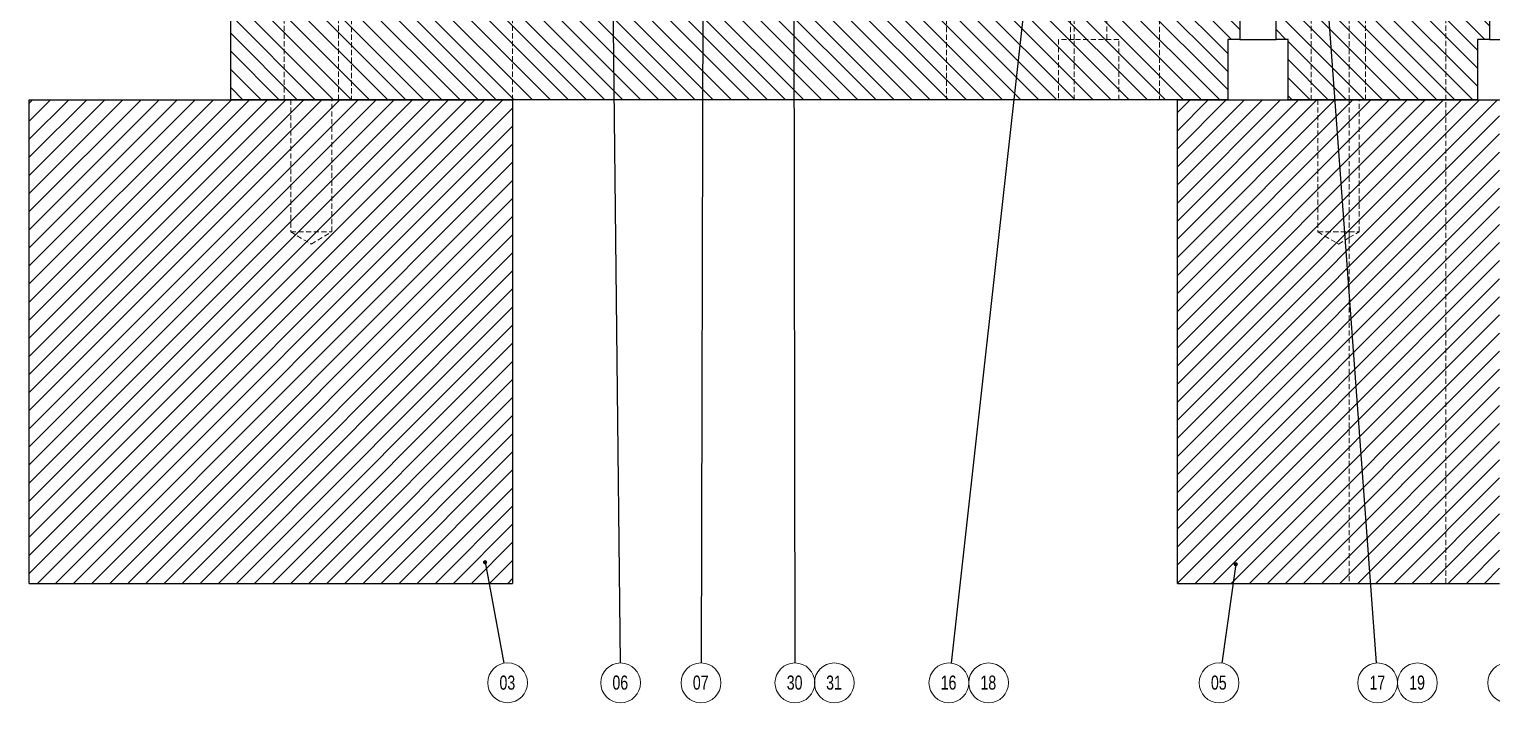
# Model space of a CAD drawing. Header units: millimetres. Extents: x 5 to 1512, y -497 to 895.
# Drawn here: x 779.1 to 1142.1, y 437.2 to 604.3 of the extents above; entities that cross this region are included whole.
import ezdxf

# ---------------------------------------------------------------- set-up
doc = ezdxf.new("R2010")
doc.units = ezdxf.units.MM
doc.linetypes.add('HIDDEN', pattern=[1.905, 1.27, -0.635])
doc.styles.add('SLDTEXTSTYLE13', font='TXT', dxfattribs={"width": 0.75})
doc.dimstyles.new('SLDDIMSTYLE0', dxfattribs={"dimtxt": 3.5, "dimasz": 3.302, "dimexe": 0, "dimexo": 0.0625, "dimgap": 0.875, "dimtad": 1, "dimrnd": 1e-09, "dimzin": 12, "dimdsep": 46, "dimtxsty": 'SLDTEXTSTYLE13', "dimsah": 1, "dimcen": 0.09, "dimadec": 0, "dimazin": 3, "dimtfac": 1, "dimtofl": 0, "dimtmove": 0, "dimatfit": 3, "dimfxl": 1, "dimfrac": 2, "dimtolj": 1, "dimtzin": 12, "dimarcsym": 0})
doc.dimstyles.new('SLDDIMSTYLE2', dxfattribs={"dimtxt": 0.18, "dimasz": 1.016, "dimexe": 0, "dimexo": 0.0625, "dimgap": 0, "dimtad": 0, "dimtih": 1, "dimtoh": 1, "dimdec": 0, "dimrnd": 1e-09, "dimzin": 0, "dimdsep": 46, "dimtxsty": 'Standard', "dimblk1": 'DOT', "dimblk2": 'DOT', "dimsah": 1, "dimcen": 0.09, "dimadec": 0, "dimazin": 0, "dimtfac": 1.016, "dimtdec": 0, "dimtofl": 0, "dimtmove": 0, "dimatfit": 3, "dimldrblk": 'DOT', "dimfxl": 1, "dimfrac": 2, "dimtolj": 1, "dimtzin": 0, "dimarcsym": 0})

# ---------------------------------------------------------------- blocks, each defined once
blk = doc.blocks.new('_D_7')
at = {"color": 7, "linetype": 'Continuous', "lineweight": 18}
for p, q in [((1380.05, 646.78), (1449.33, 646.78)), ((1448.33, 646.78), (1448.33, 586.78)), ((900.05, 586.78), (1449.33, 586.78))]:
    blk.add_line(p, q, dxfattribs=at)
for points in [[(1448.33, 646.78), (1447.82, 643.48), (1448.84, 643.48)], [(1448.33, 586.78), (1448.84, 590.08), (1447.82, 590.08)]]:
    blk.add_solid(points, dxfattribs=at)
at = {"color": 7, "linetype": 'Continuous', "lineweight": 18, "insert": (1443.82, 614.68), "char_height": 3.5, "attachment_point": 1, "rotation": 90, "style": 'SLDTEXTSTYLE13'}
blk.add_mtext('60', dxfattribs=at)
blk = doc.blocks.new('SW_NOTE_5')
at = {"color": 0, "linetype": 'Continuous', "lineweight": 0}
blk.add_circle((0.91, -4.85), 4.94, dxfattribs=at)
at = {"color": 0, "linetype": 'Continuous', "lineweight": 0, "insert": (0.84, -3.05), "char_height": 3.5, "attachment_point": 2, "style": 'SLDTEXTSTYLE13'}
blk.add_mtext('03', dxfattribs=at)
blk = doc.blocks.new('_Dot')
at = {"color": 0, "linetype": 'ByBlock', "lineweight": -2}
blk.add_line((-0.5, 0), (-1, 0), dxfattribs=at)
at = {"color": 0, "linetype": 'ByBlock', "const_width": 0.5}
blk.add_lwpolyline([(-0.25, 0, 1), (0.25, 0, 1)], format="xyb", close=True, dxfattribs=at)
blk = doc.blocks.new('SW_NOTE_7')
at = {"color": 0, "linetype": 'Continuous', "lineweight": 0}
blk.add_circle((-0.69, -4.89), 4.94, dxfattribs=at)
at = {"color": 0, "linetype": 'Continuous', "lineweight": 0, "insert": (-0.76, -3.08), "char_height": 3.5, "attachment_point": 2, "style": 'SLDTEXTSTYLE13'}
blk.add_mtext('05', dxfattribs=at)
blk = doc.blocks.new('SW_NOTE_8')
at = {"color": 0, "linetype": 'Continuous', "lineweight": 0}
blk.add_circle((0.06, -4.94), 4.94, dxfattribs=at)
at = {"color": 0, "linetype": 'Continuous', "lineweight": 0, "insert": (-0.01, -3.13), "char_height": 3.5, "attachment_point": 2, "style": 'SLDTEXTSTYLE13'}
blk.add_mtext('06', dxfattribs=at)
blk = doc.blocks.new('SW_NOTE_9')
at = {"color": 0, "linetype": 'Continuous', "lineweight": 0}
blk.add_circle((-0.01, -4.94), 4.94, dxfattribs=at)
at = {"color": 0, "linetype": 'Continuous', "lineweight": 0, "insert": (-0.08, -3.13), "char_height": 3.5, "attachment_point": 2, "style": 'SLDTEXTSTYLE13'}
blk.add_mtext('07', dxfattribs=at)
blk = doc.blocks.new('SW_NOTE_18')
at = {"color": 0, "linetype": 'Continuous', "lineweight": 0}
blk.add_circle((-0.55, -4.91), 4.94, dxfattribs=at)
at = {"color": 0, "linetype": 'Continuous', "lineweight": 0, "insert": (-0.62, -3.1), "char_height": 3.5, "attachment_point": 2, "style": 'SLDTEXTSTYLE13'}
blk.add_mtext('16', dxfattribs=at)
blk = doc.blocks.new('SW_NOTE_19')
at = {"color": 0, "linetype": 'Continuous', "lineweight": 0}
blk.add_circle((2.59, 2.7), 4.94, dxfattribs=at)
at = {"color": 0, "linetype": 'Continuous', "lineweight": 0, "insert": (2.52, 4.51), "char_height": 3.5, "attachment_point": 2, "style": 'SLDTEXTSTYLE13'}
blk.add_mtext('18', dxfattribs=at)
blk = doc.blocks.new('SW_NOTE_20')
at = {"color": 0, "linetype": 'Continuous', "lineweight": 0}
blk.add_circle((0.36, -4.93), 4.94, dxfattribs=at)
at = {"color": 0, "linetype": 'Continuous', "lineweight": 0, "insert": (0.29, -3.12), "char_height": 3.5, "attachment_point": 2, "style": 'SLDTEXTSTYLE13'}
blk.add_mtext('17', dxfattribs=at)
blk = doc.blocks.new('SW_NOTE_21')
at = {"color": 0, "linetype": 'Continuous', "lineweight": 0}
blk.add_circle((2.59, 2.7), 4.94, dxfattribs=at)
at = {"color": 0, "linetype": 'Continuous', "lineweight": 0, "insert": (2.52, 4.51), "char_height": 3.5, "attachment_point": 2, "style": 'SLDTEXTSTYLE13'}
blk.add_mtext('19', dxfattribs=at)
blk = doc.blocks.new('SW_NOTE_27')
at = {"color": 0, "linetype": 'Continuous', "lineweight": 0}
blk.add_circle((-0.25, -4.93), 4.94, dxfattribs=at)
at = {"color": 0, "linetype": 'Continuous', "lineweight": 0, "insert": (-0.32, -3.12), "char_height": 3.5, "attachment_point": 2, "style": 'SLDTEXTSTYLE13'}
blk.add_mtext('29', dxfattribs=at)
blk = doc.blocks.new('SW_NOTE_28')
at = {"color": 0, "linetype": 'Continuous', "lineweight": 0}
blk.add_circle((0.01, -4.94), 4.94, dxfattribs=at)
at = {"color": 0, "linetype": 'Continuous', "lineweight": 0, "insert": (-0.06, -3.13), "char_height": 3.5, "attachment_point": 2, "style": 'SLDTEXTSTYLE13'}
blk.add_mtext('30', dxfattribs=at)
blk = doc.blocks.new('SW_NOTE_29')
at = {"color": 0, "linetype": 'Continuous', "lineweight": 0}
blk.add_circle((2.59, 2.7), 4.94, dxfattribs=at)
at = {"color": 0, "linetype": 'Continuous', "lineweight": 0, "insert": (2.52, 4.51), "char_height": 3.5, "attachment_point": 2, "style": 'SLDTEXTSTYLE13'}
blk.add_mtext('31', dxfattribs=at)

msp = doc.modelspace()

# ---------------------------------------------------------------- hatches: boundary and pattern name
at = {"linetype": 'Continuous', "lineweight": 18}
h = msp.add_hatch(dxfattribs=at)
h.set_pattern_fill('ANSI31', angle=90, style=0)
h.paths.add_polyline_path([(1079.55, 601.78), (1079.55, 646.78), (829.05, 646.78), (829.05, 586.78), (1076.55, 586.78), (1076.55, 601.78)], flags=0)
h = msp.add_hatch(dxfattribs=at)
h.set_pattern_fill('ANSI31', angle=90, style=0)
h.paths.add_polyline_path([(1141.55, 601.78), (1141.55, 646.78), (1088.55, 646.78), (1088.55, 601.78), (1091.55, 601.78), (1091.55, 586.78), (1138.55, 586.78), (1138.55, 601.78)], flags=0)
h = msp.add_hatch(dxfattribs=at)
h.set_pattern_fill('ANSI31', style=0)
h.paths.add_polyline_path([(779.05, 586.78), (779.05, 466.78), (899.05, 466.78), (899.05, 586.78)], flags=0)
h = msp.add_hatch(dxfattribs=at)
h.set_pattern_fill('ANSI31', style=0)
h.paths.add_polyline_path([(1144.05, 586.78), (1064.05, 586.78), (1064.05, 466.78), (1144.05, 466.78)], flags=0)

# ---------------------------------------------------------------- linework, layer by layer
at = {"color": 7, "linetype": 'Continuous', "lineweight": 25}
for p, q in [((829.05, 586.78), (829.05, 646.78)), ((1079.55, 646.78), (1079.55, 601.78)), ((1088.55, 601.78), (1088.55, 646.78)), ((1141.55, 646.78), (1141.55, 601.78)), ((1079.55, 601.78), (1076.55, 601.78)), ((1076.55, 601.78), (1076.55, 586.78)), ((1079.55, 601.78), (1088.55, 601.78)), ((1091.55, 601.78), (1088.55, 601.78)), ((1091.55, 586.78), (1091.55, 601.78)), ((1141.55, 601.78), (1138.55, 601.78)), ((1138.55, 601.78), (1138.55, 586.78)), ((1141.55, 601.78), (1150.55, 601.78)), ((779.05, 586.78), (899.05, 586.78)), ((779.05, 466.78), (779.05, 586.78)), ((1076.55, 586.78), (829.05, 586.78)), ((899.05, 586.78), (899.05, 466.78)), ((1064.05, 466.78), (1064.05, 586.78)), ((1064.05, 586.78), (1144.05, 586.78)), ((1138.55, 586.78), (1091.55, 586.78)), ((779.05, 466.78), (899.05, 466.78)), ((1064.05, 466.78), (1144.05, 466.78))]:
    msp.add_line(p, q, dxfattribs=at)
at = {"color": 7, "linetype": 'HIDDEN', "lineweight": 18}
for p, q in [((859.05, 646.78), (859.05, 586.78)), ((899.05, 586.78), (899.05, 646.78)), ((1006.724, 646.78), (1006.724, 586.78)), ((1037.55, 646.78), (1037.55, 601.78)), ((1038.48, 601.78), (1038.48, 646.78)), ((1046.55, 601.78), (1046.55, 646.78)), ((1059.615, 646.78), (1059.615, 586.78)), ((1130.7, 586.78), (1130.7, 646.78)), ((842.3, 631.78), (842.3, 586.78)), ((855.8, 586.78), (855.8, 631.78)), ((1097.3, 631.78), (1097.3, 586.78)), ((1106.727, 631.78), (1106.727, 586.78)), ((1110.8, 586.78), (1110.8, 631.78)), ((1038.48, 601.78), (1034.55, 601.78)), ((1034.55, 601.78), (1034.55, 586.78)), ((1049.55, 601.78), (1038.48, 601.78)), ((1038.48, 586.78), (1038.48, 601.78)), ((1049.55, 586.78), (1049.55, 601.78)), ((843.95, 586.78), (843.95, 554.03)), ((854.15, 554.03), (854.15, 586.78)), ((1098.95, 586.78), (1098.95, 554.03)), ((1106.727, 586.78), (1106.727, 554.03)), ((1109.15, 554.03), (1109.15, 586.78)), ((1130.7, 466.78), (1130.7, 586.78)), ((843.95, 554.03), (854.15, 554.03)), ((843.95, 554.03), (849.05, 550.965)), ((849.05, 550.965), (854.15, 554.03)), ((1098.95, 554.03), (1106.727, 554.03)), ((1098.95, 554.03), (1104.05, 550.965)), ((1104.05, 550.965), (1106.727, 552.573)), ((1106.727, 554.03), (1109.15, 554.03)), ((1106.727, 552.573), (1109.15, 554.03)), ((1106.727, 552.4), (1106.727, 466.78))]:
    msp.add_line(p, q, dxfattribs=at)
msp.add_open_spline([(1106.727, 554.03), (1106.727, 553.993), (1106.727, 553.55), (1106.727, 552.812), (1106.727, 552.651), (1106.727, 552.589)], degree=3, knots=[0, 0, 0, 0, 0.052687, 0.6369161, 1, 1, 1, 1], dxfattribs=at)

# ---------------------------------------------------------------- block references
at = {"color": 7, "linetype": 'Continuous', "lineweight": 0}
for name, p in [('SW_NOTE_5', (896.891, 446.959)), ('SW_NOTE_8', (925.779, 447.043)), ('SW_NOTE_9', (945.815, 447.044)), ('SW_NOTE_28', (969.104, 447.044)), ('SW_NOTE_29', (976.305, 439.403)), ('SW_NOTE_18', (1007.881, 447.014)), ('SW_NOTE_19', (1014.61, 439.403)), ('SW_NOTE_7', (1075.099, 446.995)), ('SW_NOTE_20', (1113.41, 447.03)), ('SW_NOTE_21', (1121.049, 439.403)), ('SW_NOTE_27', (1146.295, 447.038))]:
    msp.add_blockref(name, p, dxfattribs=at)

# ---------------------------------------------------------------- dimensions: what is measured, and where the dimension line sits
at = {"color": 7, "linetype": 'Continuous', "lineweight": 18}
dim = msp.add_linear_dim(base=(1448.331, 586.78), p1=(1379.05, 646.78), p2=(899.05, 586.78), angle=90, dimstyle='SLDDIMSTYLE0', dxfattribs=at)
dim.commit()
dim.dimension.update_dxf_attribs({"geometry": '_D_7', "text_midpoint": (1448.331, 617.264), "dimtype": 160})

# ---------------------------------------------------------------- leaders
at = {"color": 7, "linetype": 'Continuous', "lineweight": 0}
for points in [[(923.341, 661.978), (925.779, 447.043)], [(968.769, 660.382), (969.104, 447.044)], [(1031.595, 660.288), (1007.881, 447.014)], [(1097.762, 658.856), (1113.41, 447.03)], [(946.318, 650.235), (945.815, 447.044)], [(892.195, 472.037), (896.891, 446.959)], [(1078.562, 471.527), (1075.099, 446.995)]]:
    msp.add_leader(points, dimstyle='SLDDIMSTYLE2', dxfattribs=at)

doc.saveas('drawing.dxf')
